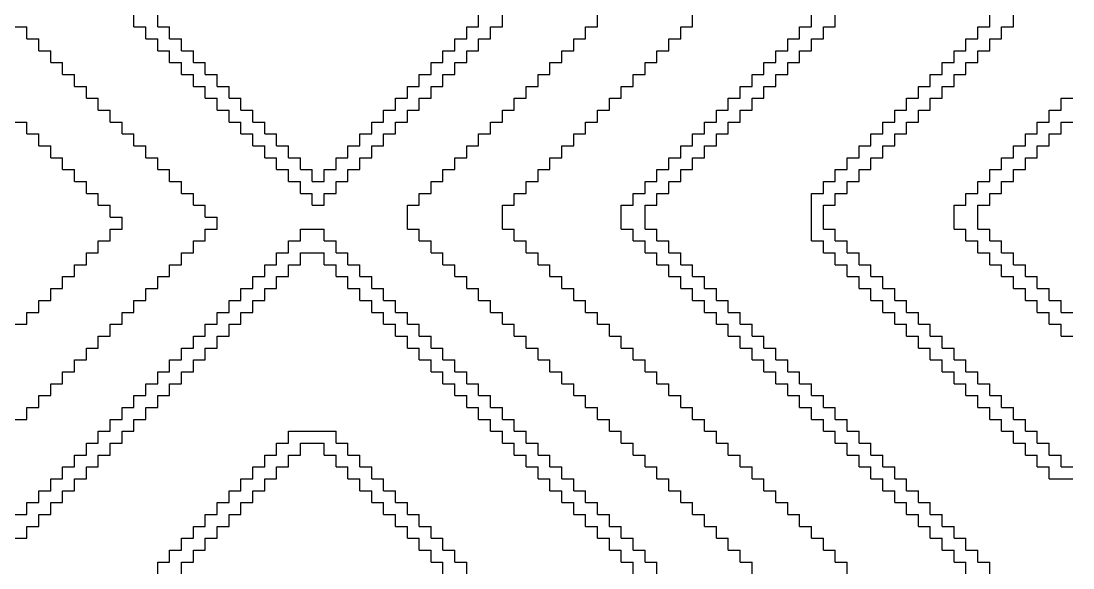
# Model space of a CAD drawing. Header units: metres. Extents: x 0 to 1800, y 0 to 1800.
# Drawn here: x 915 to 1800, y 485 to 945 of the extents above; entities that cross this region are included whole.
import ezdxf

# ---------------------------------------------------------------- set-up
doc = ezdxf.new("R2010")
doc.units = ezdxf.units.M

msp = doc.modelspace()

# ---------------------------------------------------------------- linework, layer by layer
for p, q in [((1010, 940), (1010, 950)), ((1030, 940), (1030, 950)), ((1300, 940), (1300, 950)), ((1320, 940), (1320, 950)), ((1400, 940), (1400, 950)), ((1480, 940), (1480, 950)), ((1580, 940), (1580, 950)), ((1600, 940), (1600, 950)), ((1730, 940), (1730, 950)), ((1750, 940), (1750, 950)), ((910, 940), (920, 940)), ((920, 930), (920, 940)), ((1010, 940), (1020, 940)), ((1020, 930), (1020, 940)), ((1030, 940), (1040, 940)), ((1040, 930), (1040, 940)), ((1290, 930), (1290, 940)), ((1290, 940), (1300, 940)), ((1310, 930), (1310, 940)), ((1310, 940), (1320, 940)), ((1390, 930), (1390, 940)), ((1390, 940), (1400, 940)), ((1470, 930), (1470, 940)), ((1470, 940), (1480, 940)), ((1570, 930), (1570, 940)), ((1570, 940), (1580, 940)), ((1590, 930), (1590, 940)), ((1590, 940), (1600, 940)), ((1720, 930), (1720, 940)), ((1720, 940), (1730, 940)), ((1740, 930), (1740, 940)), ((1740, 940), (1750, 940)), ((920, 930), (930, 930)), ((930, 920), (930, 930)), ((1020, 930), (1030, 930)), ((1030, 920), (1030, 930)), ((1040, 930), (1050, 930)), ((1050, 920), (1050, 930)), ((1280, 920), (1280, 930)), ((1280, 930), (1290, 930)), ((1300, 920), (1300, 930)), ((1300, 930), (1310, 930)), ((1380, 920), (1380, 930)), ((1380, 930), (1390, 930)), ((1460, 920), (1460, 930)), ((1460, 930), (1470, 930)), ((1560, 920), (1560, 930)), ((1560, 930), (1570, 930)), ((1580, 920), (1580, 930)), ((1580, 930), (1590, 930)), ((1710, 920), (1710, 930)), ((1710, 930), (1720, 930)), ((1730, 920), (1730, 930)), ((1730, 930), (1740, 930)), ((930, 920), (940, 920)), ((940, 910), (940, 920)), ((1030, 920), (1040, 920)), ((1040, 910), (1040, 920)), ((1050, 920), (1060, 920)), ((1060, 910), (1060, 920)), ((1270, 910), (1270, 920)), ((1270, 920), (1280, 920)), ((1290, 910), (1290, 920)), ((1290, 920), (1300, 920)), ((1370, 910), (1370, 920)), ((1370, 920), (1380, 920)), ((1450, 910), (1450, 920)), ((1450, 920), (1460, 920)), ((1550, 910), (1550, 920)), ((1550, 920), (1560, 920)), ((1570, 910), (1570, 920)), ((1570, 920), (1580, 920)), ((1700, 910), (1700, 920)), ((1700, 920), (1710, 920)), ((1720, 910), (1720, 920)), ((1720, 920), (1730, 920)), ((940, 910), (950, 910)), ((950, 900), (950, 910)), ((1040, 910), (1050, 910)), ((1050, 900), (1050, 910)), ((1060, 910), (1070, 910)), ((1070, 900), (1070, 910)), ((1260, 900), (1260, 910)), ((1260, 910), (1270, 910)), ((1280, 900), (1280, 910)), ((1280, 910), (1290, 910)), ((1360, 900), (1360, 910)), ((1360, 910), (1370, 910)), ((1440, 900), (1440, 910)), ((1440, 910), (1450, 910)), ((1540, 900), (1540, 910)), ((1540, 910), (1550, 910)), ((1560, 900), (1560, 910)), ((1560, 910), (1570, 910)), ((1690, 900), (1690, 910)), ((1690, 910), (1700, 910)), ((1710, 900), (1710, 910)), ((1710, 910), (1720, 910)), ((950, 900), (960, 900)), ((960, 890), (960, 900)), ((1050, 900), (1060, 900)), ((1060, 890), (1060, 900)), ((1070, 900), (1080, 900)), ((1080, 890), (1080, 900)), ((1250, 890), (1250, 900)), ((1250, 900), (1260, 900)), ((1270, 890), (1270, 900)), ((1270, 900), (1280, 900)), ((1350, 890), (1350, 900)), ((1350, 900), (1360, 900)), ((1430, 890), (1430, 900)), ((1430, 900), (1440, 900)), ((1530, 890), (1530, 900)), ((1530, 900), (1540, 900)), ((1550, 890), (1550, 900)), ((1550, 900), (1560, 900)), ((1680, 890), (1680, 900)), ((1680, 900), (1690, 900)), ((1700, 890), (1700, 900)), ((1700, 900), (1710, 900)), ((960, 890), (970, 890)), ((970, 880), (970, 890)), ((1060, 890), (1070, 890)), ((1070, 880), (1070, 890)), ((1080, 890), (1090, 890)), ((1090, 880), (1090, 890)), ((1240, 880), (1240, 890)), ((1240, 890), (1250, 890)), ((1260, 880), (1260, 890)), ((1260, 890), (1270, 890)), ((1340, 880), (1340, 890)), ((1340, 890), (1350, 890)), ((1420, 880), (1420, 890)), ((1420, 890), (1430, 890)), ((1520, 880), (1520, 890)), ((1520, 890), (1530, 890)), ((1540, 880), (1540, 890)), ((1540, 890), (1550, 890)), ((1670, 880), (1670, 890)), ((1670, 890), (1680, 890)), ((1690, 880), (1690, 890)), ((1690, 890), (1700, 890)), ((970, 880), (980, 880)), ((980, 870), (980, 880)), ((1070, 880), (1080, 880)), ((1080, 870), (1080, 880)), ((1090, 880), (1100, 880)), ((1100, 870), (1100, 880)), ((1230, 870), (1230, 880)), ((1230, 880), (1240, 880)), ((1250, 870), (1250, 880)), ((1250, 880), (1260, 880)), ((1330, 870), (1330, 880)), ((1330, 880), (1340, 880)), ((1410, 870), (1410, 880)), ((1410, 880), (1420, 880)), ((1510, 870), (1510, 880)), ((1510, 880), (1520, 880)), ((1530, 870), (1530, 880)), ((1530, 880), (1540, 880)), ((1660, 870), (1660, 880)), ((1660, 880), (1670, 880)), ((1680, 870), (1680, 880)), ((1680, 880), (1690, 880)), ((1790, 870), (1790, 880)), ((1790, 880), (1800, 880)), ((980, 870), (990, 870)), ((990, 860), (990, 870)), ((1080, 870), (1090, 870)), ((1090, 860), (1090, 870)), ((1100, 870), (1110, 870)), ((1110, 860), (1110, 870)), ((1220, 860), (1220, 870)), ((1220, 870), (1230, 870)), ((1240, 860), (1240, 870)), ((1240, 870), (1250, 870)), ((1320, 860), (1320, 870)), ((1320, 870), (1330, 870)), ((1400, 860), (1400, 870)), ((1400, 870), (1410, 870)), ((1500, 860), (1500, 870)), ((1500, 870), (1510, 870)), ((1520, 860), (1520, 870)), ((1520, 870), (1530, 870)), ((1650, 860), (1650, 870)), ((1650, 870), (1660, 870)), ((1670, 860), (1670, 870)), ((1670, 870), (1680, 870)), ((1780, 860), (1780, 870)), ((1780, 870), (1790, 870)), ((910, 860), (920, 860)), ((920, 850), (920, 860)), ((990, 860), (1000, 860)), ((1000, 850), (1000, 860)), ((1090, 860), (1100, 860)), ((1100, 850), (1100, 860)), ((1110, 860), (1120, 860)), ((1120, 850), (1120, 860)), ((1210, 850), (1210, 860)), ((1210, 860), (1220, 860)), ((1230, 850), (1230, 860)), ((1230, 860), (1240, 860)), ((1310, 850), (1310, 860)), ((1310, 860), (1320, 860)), ((1390, 850), (1390, 860)), ((1390, 860), (1400, 860)), ((1490, 850), (1490, 860)), ((1490, 860), (1500, 860)), ((1510, 850), (1510, 860)), ((1510, 860), (1520, 860)), ((1640, 850), (1640, 860)), ((1640, 860), (1650, 860)), ((1660, 850), (1660, 860)), ((1660, 860), (1670, 860)), ((1770, 850), (1770, 860)), ((1770, 860), (1780, 860)), ((1790, 850), (1790, 860)), ((1790, 860), (1800, 860)), ((920, 850), (930, 850)), ((930, 840), (930, 850)), ((1000, 850), (1010, 850)), ((1010, 840), (1010, 850)), ((1100, 850), (1110, 850)), ((1110, 840), (1110, 850)), ((1120, 850), (1130, 850)), ((1130, 840), (1130, 850)), ((1200, 840), (1200, 850)), ((1200, 850), (1210, 850)), ((1220, 840), (1220, 850)), ((1220, 850), (1230, 850)), ((1300, 840), (1300, 850)), ((1300, 850), (1310, 850)), ((1380, 840), (1380, 850)), ((1380, 850), (1390, 850)), ((1480, 840), (1480, 850)), ((1480, 850), (1490, 850)), ((1500, 840), (1500, 850)), ((1500, 850), (1510, 850)), ((1630, 840), (1630, 850)), ((1630, 850), (1640, 850)), ((1650, 840), (1650, 850)), ((1650, 850), (1660, 850)), ((1760, 840), (1760, 850)), ((1760, 850), (1770, 850)), ((1780, 840), (1780, 850)), ((1780, 850), (1790, 850)), ((930, 840), (940, 840)), ((940, 830), (940, 840)), ((1010, 840), (1020, 840)), ((1020, 830), (1020, 840)), ((1110, 840), (1120, 840)), ((1120, 830), (1120, 840)), ((1130, 840), (1140, 840)), ((1140, 830), (1140, 840)), ((1190, 830), (1190, 840)), ((1190, 840), (1200, 840)), ((1210, 830), (1210, 840)), ((1210, 840), (1220, 840)), ((1290, 830), (1290, 840)), ((1290, 840), (1300, 840)), ((1370, 830), (1370, 840)), ((1370, 840), (1380, 840)), ((1470, 830), (1470, 840)), ((1470, 840), (1480, 840)), ((1490, 830), (1490, 840)), ((1490, 840), (1500, 840)), ((1620, 830), (1620, 840)), ((1620, 840), (1630, 840)), ((1640, 830), (1640, 840)), ((1640, 840), (1650, 840)), ((1750, 830), (1750, 840)), ((1750, 840), (1760, 840)), ((1770, 830), (1770, 840)), ((1770, 840), (1780, 840)), ((940, 830), (950, 830)), ((950, 820), (950, 830)), ((1020, 830), (1030, 830)), ((1030, 820), (1030, 830)), ((1120, 830), (1130, 830)), ((1130, 820), (1130, 830)), ((1140, 830), (1150, 830)), ((1150, 820), (1150, 830)), ((1180, 820), (1180, 830)), ((1180, 830), (1190, 830)), ((1200, 820), (1200, 830)), ((1200, 830), (1210, 830)), ((1280, 820), (1280, 830)), ((1280, 830), (1290, 830)), ((1360, 820), (1360, 830)), ((1360, 830), (1370, 830)), ((1460, 820), (1460, 830)), ((1460, 830), (1470, 830)), ((1480, 820), (1480, 830)), ((1480, 830), (1490, 830)), ((1610, 820), (1610, 830)), ((1610, 830), (1620, 830)), ((1630, 820), (1630, 830)), ((1630, 830), (1640, 830)), ((1740, 820), (1740, 830)), ((1740, 830), (1750, 830)), ((1760, 820), (1760, 830)), ((1760, 830), (1770, 830)), ((950, 820), (960, 820)), ((960, 810), (960, 820)), ((1030, 820), (1040, 820)), ((1040, 810), (1040, 820)), ((1130, 820), (1140, 820)), ((1140, 810), (1140, 820)), ((1150, 820), (1160, 820)), ((1160, 810), (1160, 820)), ((1170, 810), (1170, 820)), ((1170, 820), (1180, 820)), ((1190, 810), (1190, 820)), ((1190, 820), (1200, 820)), ((1270, 810), (1270, 820)), ((1270, 820), (1280, 820)), ((1350, 810), (1350, 820)), ((1350, 820), (1360, 820)), ((1450, 810), (1450, 820)), ((1450, 820), (1460, 820)), ((1470, 810), (1470, 820)), ((1470, 820), (1480, 820)), ((1600, 810), (1600, 820)), ((1600, 820), (1610, 820)), ((1620, 810), (1620, 820)), ((1620, 820), (1630, 820)), ((1730, 810), (1730, 820)), ((1730, 820), (1740, 820)), ((1750, 810), (1750, 820)), ((1750, 820), (1760, 820)), ((960, 810), (970, 810)), ((970, 800), (970, 810)), ((1040, 810), (1050, 810)), ((1050, 800), (1050, 810)), ((1140, 810), (1150, 810)), ((1150, 800), (1150, 810)), ((1160, 810), (1170, 810)), ((1180, 800), (1180, 810)), ((1180, 810), (1190, 810)), ((1260, 800), (1260, 810)), ((1260, 810), (1270, 810)), ((1340, 800), (1340, 810)), ((1340, 810), (1350, 810)), ((1440, 800), (1440, 810)), ((1440, 810), (1450, 810)), ((1460, 800), (1460, 810)), ((1460, 810), (1470, 810)), ((1590, 800), (1590, 810)), ((1590, 810), (1600, 810)), ((1610, 800), (1610, 810)), ((1610, 810), (1620, 810)), ((1720, 800), (1720, 810)), ((1720, 810), (1730, 810)), ((1740, 800), (1740, 810)), ((1740, 810), (1750, 810)), ((970, 800), (980, 800)), ((980, 790), (980, 800)), ((1050, 800), (1060, 800)), ((1060, 790), (1060, 800)), ((1150, 800), (1160, 800)), ((1160, 790), (1160, 800)), ((1170, 790), (1170, 800)), ((1170, 800), (1180, 800)), ((1250, 790), (1250, 800)), ((1250, 800), (1260, 800)), ((1330, 790), (1330, 800)), ((1330, 800), (1340, 800)), ((1430, 790), (1430, 800)), ((1430, 800), (1440, 800)), ((1450, 790), (1450, 800)), ((1450, 800), (1460, 800)), ((1580, 790), (1580, 800)), ((1580, 800), (1590, 800)), ((1600, 790), (1600, 800)), ((1600, 800), (1610, 800)), ((1710, 790), (1710, 800)), ((1710, 800), (1720, 800)), ((1730, 790), (1730, 800)), ((1730, 800), (1740, 800)), ((980, 790), (990, 790)), ((990, 780), (990, 790)), ((1060, 790), (1070, 790)), ((1070, 780), (1070, 790)), ((1160, 790), (1170, 790)), ((1240, 780), (1240, 790)), ((1240, 790), (1250, 790)), ((1320, 780), (1320, 790)), ((1320, 790), (1330, 790)), ((1420, 780), (1420, 790)), ((1420, 790), (1430, 790)), ((1440, 780), (1440, 790)), ((1440, 790), (1450, 790)), ((1580, 780), (1580, 790)), ((1590, 780), (1590, 790)), ((1590, 790), (1600, 790)), ((1700, 780), (1700, 790)), ((1700, 790), (1710, 790)), ((1720, 780), (1720, 790)), ((1720, 790), (1730, 790)), ((990, 780), (1000, 780)), ((1000, 770), (1000, 780)), ((1070, 780), (1080, 780)), ((1080, 770), (1080, 780)), ((1240, 770), (1240, 780)), ((1320, 770), (1320, 780)), ((1420, 770), (1420, 780)), ((1440, 770), (1440, 780)), ((1580, 770), (1580, 780)), ((1590, 770), (1590, 780)), ((1700, 770), (1700, 780)), ((1720, 770), (1720, 780)), ((990, 760), (990, 770)), ((990, 770), (1000, 770)), ((1070, 760), (1070, 770)), ((1070, 770), (1080, 770)), ((1150, 760), (1150, 770)), ((1150, 770), (1160, 770)), ((1160, 770), (1170, 770)), ((1170, 760), (1170, 770)), ((1240, 770), (1250, 770)), ((1250, 760), (1250, 770)), ((1320, 770), (1330, 770)), ((1330, 760), (1330, 770)), ((1420, 770), (1430, 770)), ((1430, 760), (1430, 770)), ((1440, 770), (1450, 770)), ((1450, 760), (1450, 770)), ((1580, 760), (1580, 770)), ((1590, 770), (1600, 770)), ((1600, 760), (1600, 770)), ((1700, 770), (1710, 770)), ((1710, 760), (1710, 770)), ((1720, 770), (1730, 770)), ((1730, 760), (1730, 770)), ((980, 750), (980, 760)), ((980, 760), (990, 760)), ((1060, 750), (1060, 760)), ((1060, 760), (1070, 760)), ((1140, 750), (1140, 760)), ((1140, 760), (1150, 760)), ((1170, 760), (1180, 760)), ((1180, 750), (1180, 760)), ((1250, 760), (1260, 760)), ((1260, 750), (1260, 760)), ((1330, 760), (1340, 760)), ((1340, 750), (1340, 760)), ((1430, 760), (1440, 760)), ((1440, 750), (1440, 760)), ((1450, 760), (1460, 760)), ((1460, 750), (1460, 760)), ((1580, 760), (1590, 760)), ((1590, 750), (1590, 760)), ((1600, 760), (1610, 760)), ((1610, 750), (1610, 760)), ((1710, 760), (1720, 760)), ((1720, 750), (1720, 760)), ((1730, 760), (1740, 760)), ((1740, 750), (1740, 760)), ((970, 740), (970, 750)), ((970, 750), (980, 750)), ((1050, 740), (1050, 750)), ((1050, 750), (1060, 750)), ((1130, 740), (1130, 750)), ((1130, 750), (1140, 750)), ((1150, 740), (1150, 750)), ((1150, 750), (1160, 750)), ((1160, 750), (1170, 750)), ((1170, 740), (1170, 750)), ((1180, 750), (1190, 750)), ((1190, 740), (1190, 750)), ((1260, 750), (1270, 750)), ((1270, 740), (1270, 750)), ((1340, 750), (1350, 750)), ((1350, 740), (1350, 750)), ((1440, 750), (1450, 750)), ((1450, 740), (1450, 750)), ((1460, 750), (1470, 750)), ((1470, 740), (1470, 750)), ((1590, 750), (1600, 750)), ((1600, 740), (1600, 750)), ((1610, 750), (1620, 750)), ((1620, 740), (1620, 750)), ((1720, 750), (1730, 750)), ((1730, 740), (1730, 750)), ((1740, 750), (1750, 750)), ((1750, 740), (1750, 750)), ((960, 730), (960, 740)), ((960, 740), (970, 740)), ((1040, 730), (1040, 740)), ((1040, 740), (1050, 740)), ((1120, 730), (1120, 740)), ((1120, 740), (1130, 740)), ((1140, 730), (1140, 740)), ((1140, 740), (1150, 740)), ((1170, 740), (1180, 740)), ((1180, 730), (1180, 740)), ((1190, 740), (1200, 740)), ((1200, 730), (1200, 740)), ((1270, 740), (1280, 740)), ((1280, 730), (1280, 740)), ((1350, 740), (1360, 740)), ((1360, 730), (1360, 740)), ((1450, 740), (1460, 740)), ((1460, 730), (1460, 740)), ((1470, 740), (1480, 740)), ((1480, 730), (1480, 740)), ((1600, 740), (1610, 740)), ((1610, 730), (1610, 740)), ((1620, 740), (1630, 740)), ((1630, 730), (1630, 740)), ((1730, 740), (1740, 740)), ((1740, 730), (1740, 740)), ((1750, 740), (1760, 740)), ((1760, 730), (1760, 740)), ((950, 720), (950, 730)), ((950, 730), (960, 730)), ((1030, 720), (1030, 730)), ((1030, 730), (1040, 730)), ((1110, 720), (1110, 730)), ((1110, 730), (1120, 730)), ((1130, 720), (1130, 730)), ((1130, 730), (1140, 730)), ((1180, 730), (1190, 730)), ((1190, 720), (1190, 730)), ((1200, 730), (1210, 730)), ((1210, 720), (1210, 730)), ((1280, 730), (1290, 730)), ((1290, 720), (1290, 730)), ((1360, 730), (1370, 730)), ((1370, 720), (1370, 730)), ((1460, 730), (1470, 730)), ((1470, 720), (1470, 730)), ((1480, 730), (1490, 730)), ((1490, 720), (1490, 730)), ((1610, 730), (1620, 730)), ((1620, 720), (1620, 730)), ((1630, 730), (1640, 730)), ((1640, 720), (1640, 730)), ((1740, 730), (1750, 730)), ((1750, 720), (1750, 730)), ((1760, 730), (1770, 730)), ((1770, 720), (1770, 730)), ((940, 710), (940, 720)), ((940, 720), (950, 720)), ((1020, 710), (1020, 720)), ((1020, 720), (1030, 720)), ((1100, 710), (1100, 720)), ((1100, 720), (1110, 720)), ((1120, 710), (1120, 720)), ((1120, 720), (1130, 720)), ((1190, 720), (1200, 720)), ((1200, 710), (1200, 720)), ((1210, 720), (1220, 720)), ((1220, 710), (1220, 720)), ((1290, 720), (1300, 720)), ((1300, 710), (1300, 720)), ((1370, 720), (1380, 720)), ((1380, 710), (1380, 720)), ((1470, 720), (1480, 720)), ((1480, 710), (1480, 720)), ((1490, 720), (1500, 720)), ((1500, 710), (1500, 720)), ((1620, 720), (1630, 720)), ((1630, 710), (1630, 720)), ((1640, 720), (1650, 720)), ((1650, 710), (1650, 720)), ((1750, 720), (1760, 720)), ((1760, 710), (1760, 720)), ((1770, 720), (1780, 720)), ((1780, 710), (1780, 720)), ((930, 700), (930, 710)), ((930, 710), (940, 710)), ((1010, 700), (1010, 710)), ((1010, 710), (1020, 710)), ((1090, 700), (1090, 710)), ((1090, 710), (1100, 710)), ((1110, 700), (1110, 710)), ((1110, 710), (1120, 710)), ((1200, 710), (1210, 710)), ((1210, 700), (1210, 710)), ((1220, 710), (1230, 710)), ((1230, 700), (1230, 710)), ((1300, 710), (1310, 710)), ((1310, 700), (1310, 710)), ((1380, 710), (1390, 710)), ((1390, 700), (1390, 710)), ((1480, 710), (1490, 710)), ((1490, 700), (1490, 710)), ((1500, 710), (1510, 710)), ((1510, 700), (1510, 710)), ((1630, 710), (1640, 710)), ((1640, 700), (1640, 710)), ((1650, 710), (1660, 710)), ((1660, 700), (1660, 710)), ((1760, 710), (1770, 710)), ((1770, 700), (1770, 710)), ((1780, 710), (1790, 710)), ((1790, 700), (1790, 710)), ((920, 690), (920, 700)), ((920, 700), (930, 700)), ((1000, 690), (1000, 700)), ((1000, 700), (1010, 700)), ((1080, 690), (1080, 700)), ((1080, 700), (1090, 700)), ((1100, 690), (1100, 700)), ((1100, 700), (1110, 700)), ((1210, 700), (1220, 700)), ((1220, 690), (1220, 700)), ((1230, 700), (1240, 700)), ((1240, 690), (1240, 700)), ((1310, 700), (1320, 700)), ((1320, 690), (1320, 700)), ((1390, 700), (1400, 700)), ((1400, 690), (1400, 700)), ((1490, 700), (1500, 700)), ((1500, 690), (1500, 700)), ((1510, 700), (1520, 700)), ((1520, 690), (1520, 700)), ((1640, 700), (1650, 700)), ((1650, 690), (1650, 700)), ((1660, 700), (1670, 700)), ((1670, 690), (1670, 700)), ((1770, 700), (1780, 700)), ((1780, 690), (1780, 700)), ((1790, 700), (1800, 700)), ((910, 690), (920, 690)), ((990, 680), (990, 690)), ((990, 690), (1000, 690)), ((1070, 680), (1070, 690)), ((1070, 690), (1080, 690)), ((1090, 680), (1090, 690)), ((1090, 690), (1100, 690)), ((1220, 690), (1230, 690)), ((1230, 680), (1230, 690)), ((1240, 690), (1250, 690)), ((1250, 680), (1250, 690)), ((1320, 690), (1330, 690)), ((1330, 680), (1330, 690)), ((1400, 690), (1410, 690)), ((1410, 680), (1410, 690)), ((1500, 690), (1510, 690)), ((1510, 680), (1510, 690)), ((1520, 690), (1530, 690)), ((1530, 680), (1530, 690)), ((1650, 690), (1660, 690)), ((1660, 680), (1660, 690)), ((1670, 690), (1680, 690)), ((1680, 680), (1680, 690)), ((1780, 690), (1790, 690)), ((1790, 680), (1790, 690)), ((980, 670), (980, 680)), ((980, 680), (990, 680)), ((1060, 670), (1060, 680)), ((1060, 680), (1070, 680)), ((1080, 670), (1080, 680)), ((1080, 680), (1090, 680)), ((1230, 680), (1240, 680)), ((1240, 670), (1240, 680)), ((1250, 680), (1260, 680)), ((1260, 670), (1260, 680)), ((1330, 680), (1340, 680)), ((1340, 670), (1340, 680)), ((1410, 680), (1420, 680)), ((1420, 670), (1420, 680)), ((1510, 680), (1520, 680)), ((1520, 670), (1520, 680)), ((1530, 680), (1540, 680)), ((1540, 670), (1540, 680)), ((1660, 680), (1670, 680)), ((1670, 670), (1670, 680)), ((1680, 680), (1690, 680)), ((1690, 670), (1690, 680)), ((1790, 680), (1800, 680)), ((970, 660), (970, 670)), ((970, 670), (980, 670)), ((1050, 660), (1050, 670)), ((1050, 670), (1060, 670)), ((1070, 660), (1070, 670)), ((1070, 670), (1080, 670)), ((1240, 670), (1250, 670)), ((1250, 660), (1250, 670)), ((1260, 670), (1270, 670)), ((1270, 660), (1270, 670)), ((1340, 670), (1350, 670)), ((1350, 660), (1350, 670)), ((1420, 670), (1430, 670)), ((1430, 660), (1430, 670)), ((1520, 670), (1530, 670)), ((1530, 660), (1530, 670)), ((1540, 670), (1550, 670)), ((1550, 660), (1550, 670)), ((1670, 670), (1680, 670)), ((1680, 660), (1680, 670)), ((1690, 670), (1700, 670)), ((1700, 660), (1700, 670)), ((960, 650), (960, 660)), ((960, 660), (970, 660)), ((1040, 650), (1040, 660)), ((1040, 660), (1050, 660)), ((1060, 650), (1060, 660)), ((1060, 660), (1070, 660)), ((1250, 660), (1260, 660)), ((1260, 650), (1260, 660)), ((1270, 660), (1280, 660)), ((1280, 650), (1280, 660)), ((1350, 660), (1360, 660)), ((1360, 650), (1360, 660)), ((1430, 660), (1440, 660)), ((1440, 650), (1440, 660)), ((1530, 660), (1540, 660)), ((1540, 650), (1540, 660)), ((1550, 660), (1560, 660)), ((1560, 650), (1560, 660)), ((1680, 660), (1690, 660)), ((1690, 650), (1690, 660)), ((1700, 660), (1710, 660)), ((1710, 650), (1710, 660)), ((950, 640), (950, 650)), ((950, 650), (960, 650)), ((1030, 640), (1030, 650)), ((1030, 650), (1040, 650)), ((1050, 640), (1050, 650)), ((1050, 650), (1060, 650)), ((1260, 650), (1270, 650)), ((1270, 640), (1270, 650)), ((1280, 650), (1290, 650)), ((1290, 640), (1290, 650)), ((1360, 650), (1370, 650)), ((1370, 640), (1370, 650)), ((1440, 650), (1450, 650)), ((1450, 640), (1450, 650)), ((1540, 650), (1550, 650)), ((1550, 640), (1550, 650)), ((1560, 650), (1570, 650)), ((1570, 640), (1570, 650)), ((1690, 650), (1700, 650)), ((1700, 640), (1700, 650)), ((1710, 650), (1720, 650)), ((1720, 640), (1720, 650)), ((940, 630), (940, 640)), ((940, 640), (950, 640)), ((1020, 630), (1020, 640)), ((1020, 640), (1030, 640)), ((1040, 630), (1040, 640)), ((1040, 640), (1050, 640)), ((1270, 640), (1280, 640)), ((1280, 630), (1280, 640)), ((1290, 640), (1300, 640)), ((1300, 630), (1300, 640)), ((1370, 640), (1380, 640)), ((1380, 630), (1380, 640)), ((1450, 640), (1460, 640)), ((1460, 630), (1460, 640)), ((1550, 640), (1560, 640)), ((1560, 630), (1560, 640)), ((1570, 640), (1580, 640)), ((1580, 630), (1580, 640)), ((1700, 640), (1710, 640)), ((1710, 630), (1710, 640)), ((1720, 640), (1730, 640)), ((1730, 630), (1730, 640)), ((930, 620), (930, 630)), ((930, 630), (940, 630)), ((1010, 620), (1010, 630)), ((1010, 630), (1020, 630)), ((1030, 620), (1030, 630)), ((1030, 630), (1040, 630)), ((1280, 630), (1290, 630)), ((1290, 620), (1290, 630)), ((1300, 630), (1310, 630)), ((1310, 620), (1310, 630)), ((1380, 630), (1390, 630)), ((1390, 620), (1390, 630)), ((1460, 630), (1470, 630)), ((1470, 620), (1470, 630)), ((1560, 630), (1570, 630)), ((1570, 620), (1570, 630)), ((1580, 630), (1590, 630)), ((1590, 620), (1590, 630)), ((1710, 630), (1720, 630)), ((1720, 620), (1720, 630)), ((1730, 630), (1740, 630)), ((1740, 620), (1740, 630)), ((920, 610), (920, 620)), ((920, 620), (930, 620)), ((1000, 610), (1000, 620)), ((1000, 620), (1010, 620)), ((1020, 610), (1020, 620)), ((1020, 620), (1030, 620)), ((1290, 620), (1300, 620)), ((1300, 610), (1300, 620)), ((1310, 620), (1320, 620)), ((1320, 610), (1320, 620)), ((1390, 620), (1400, 620)), ((1400, 610), (1400, 620)), ((1470, 620), (1480, 620)), ((1480, 610), (1480, 620)), ((1570, 620), (1580, 620)), ((1580, 610), (1580, 620)), ((1590, 620), (1600, 620)), ((1600, 610), (1600, 620)), ((1720, 620), (1730, 620)), ((1730, 610), (1730, 620)), ((1740, 620), (1750, 620)), ((1750, 610), (1750, 620)), ((910, 610), (920, 610)), ((990, 600), (990, 610)), ((990, 610), (1000, 610)), ((1010, 600), (1010, 610)), ((1010, 610), (1020, 610)), ((1300, 610), (1310, 610)), ((1310, 600), (1310, 610)), ((1320, 610), (1330, 610)), ((1330, 600), (1330, 610)), ((1400, 610), (1410, 610)), ((1410, 600), (1410, 610)), ((1480, 610), (1490, 610)), ((1490, 600), (1490, 610)), ((1580, 610), (1590, 610)), ((1590, 600), (1590, 610)), ((1600, 610), (1610, 610)), ((1610, 600), (1610, 610)), ((1730, 610), (1740, 610)), ((1740, 600), (1740, 610)), ((1750, 610), (1760, 610)), ((1760, 600), (1760, 610)), ((980, 590), (980, 600)), ((980, 600), (990, 600)), ((1000, 590), (1000, 600)), ((1000, 600), (1010, 600)), ((1140, 590), (1140, 600)), ((1140, 600), (1150, 600)), ((1150, 600), (1160, 600)), ((1160, 600), (1170, 600)), ((1170, 600), (1180, 600)), ((1180, 590), (1180, 600)), ((1310, 600), (1320, 600)), ((1320, 590), (1320, 600)), ((1330, 600), (1340, 600)), ((1340, 590), (1340, 600)), ((1410, 600), (1420, 600)), ((1420, 590), (1420, 600)), ((1490, 600), (1500, 600)), ((1500, 590), (1500, 600)), ((1590, 600), (1600, 600)), ((1600, 590), (1600, 600)), ((1610, 600), (1620, 600)), ((1620, 590), (1620, 600)), ((1740, 600), (1750, 600)), ((1750, 590), (1750, 600)), ((1760, 600), (1770, 600)), ((1770, 590), (1770, 600)), ((970, 580), (970, 590)), ((970, 590), (980, 590)), ((990, 580), (990, 590)), ((990, 590), (1000, 590)), ((1130, 580), (1130, 590)), ((1130, 590), (1140, 590)), ((1150, 580), (1150, 590)), ((1150, 590), (1160, 590)), ((1160, 590), (1170, 590)), ((1170, 580), (1170, 590)), ((1180, 590), (1190, 590)), ((1190, 580), (1190, 590)), ((1320, 590), (1330, 590)), ((1330, 580), (1330, 590)), ((1340, 590), (1350, 590)), ((1350, 580), (1350, 590)), ((1420, 590), (1430, 590)), ((1430, 580), (1430, 590)), ((1500, 590), (1510, 590)), ((1510, 580), (1510, 590)), ((1600, 590), (1610, 590)), ((1610, 580), (1610, 590)), ((1620, 590), (1630, 590)), ((1630, 580), (1630, 590)), ((1750, 590), (1760, 590)), ((1760, 580), (1760, 590)), ((1770, 590), (1780, 590)), ((1780, 580), (1780, 590)), ((960, 570), (960, 580)), ((960, 580), (970, 580)), ((980, 570), (980, 580)), ((980, 580), (990, 580)), ((1120, 570), (1120, 580)), ((1120, 580), (1130, 580)), ((1140, 570), (1140, 580)), ((1140, 580), (1150, 580)), ((1170, 580), (1180, 580)), ((1180, 570), (1180, 580)), ((1190, 580), (1200, 580)), ((1200, 570), (1200, 580)), ((1330, 580), (1340, 580)), ((1340, 570), (1340, 580)), ((1350, 580), (1360, 580)), ((1360, 570), (1360, 580)), ((1430, 580), (1440, 580)), ((1440, 570), (1440, 580)), ((1510, 580), (1520, 580)), ((1520, 570), (1520, 580)), ((1610, 580), (1620, 580)), ((1620, 570), (1620, 580)), ((1630, 580), (1640, 580)), ((1640, 570), (1640, 580)), ((1760, 580), (1770, 580)), ((1770, 570), (1770, 580)), ((1780, 580), (1790, 580)), ((1790, 570), (1790, 580)), ((950, 560), (950, 570)), ((950, 570), (960, 570)), ((970, 560), (970, 570)), ((970, 570), (980, 570)), ((1110, 560), (1110, 570)), ((1110, 570), (1120, 570)), ((1130, 560), (1130, 570)), ((1130, 570), (1140, 570)), ((1180, 570), (1190, 570)), ((1190, 560), (1190, 570)), ((1200, 570), (1210, 570)), ((1210, 560), (1210, 570)), ((1340, 570), (1350, 570)), ((1350, 560), (1350, 570)), ((1360, 570), (1370, 570)), ((1370, 560), (1370, 570)), ((1440, 570), (1450, 570)), ((1450, 560), (1450, 570)), ((1520, 570), (1530, 570)), ((1530, 560), (1530, 570)), ((1620, 570), (1630, 570)), ((1630, 560), (1630, 570)), ((1640, 570), (1650, 570)), ((1650, 560), (1650, 570)), ((1770, 570), (1780, 570)), ((1780, 560), (1780, 570)), ((1790, 570), (1800, 570)), ((940, 550), (940, 560)), ((940, 560), (950, 560)), ((960, 550), (960, 560)), ((960, 560), (970, 560)), ((1100, 550), (1100, 560)), ((1100, 560), (1110, 560)), ((1120, 550), (1120, 560)), ((1120, 560), (1130, 560)), ((1190, 560), (1200, 560)), ((1200, 550), (1200, 560)), ((1210, 560), (1220, 560)), ((1220, 550), (1220, 560)), ((1350, 560), (1360, 560)), ((1360, 550), (1360, 560)), ((1370, 560), (1380, 560)), ((1380, 550), (1380, 560)), ((1450, 560), (1460, 560)), ((1460, 550), (1460, 560)), ((1530, 560), (1540, 560)), ((1540, 550), (1540, 560)), ((1630, 560), (1640, 560)), ((1640, 550), (1640, 560)), ((1650, 560), (1660, 560)), ((1660, 550), (1660, 560)), ((1780, 560), (1790, 560)), ((1790, 560), (1800, 560)), ((930, 540), (930, 550)), ((930, 550), (940, 550)), ((950, 540), (950, 550)), ((950, 550), (960, 550)), ((1090, 540), (1090, 550)), ((1090, 550), (1100, 550)), ((1110, 540), (1110, 550)), ((1110, 550), (1120, 550)), ((1200, 550), (1210, 550)), ((1210, 540), (1210, 550)), ((1220, 550), (1230, 550)), ((1230, 540), (1230, 550)), ((1360, 550), (1370, 550)), ((1370, 540), (1370, 550)), ((1380, 550), (1390, 550)), ((1390, 540), (1390, 550)), ((1460, 550), (1470, 550)), ((1470, 540), (1470, 550)), ((1540, 550), (1550, 550)), ((1550, 540), (1550, 550)), ((1640, 550), (1650, 550)), ((1650, 540), (1650, 550)), ((1660, 550), (1670, 550)), ((1670, 540), (1670, 550)), ((920, 530), (920, 540)), ((920, 540), (930, 540)), ((940, 530), (940, 540)), ((940, 540), (950, 540)), ((1080, 530), (1080, 540)), ((1080, 540), (1090, 540)), ((1100, 530), (1100, 540)), ((1100, 540), (1110, 540)), ((1210, 540), (1220, 540)), ((1220, 530), (1220, 540)), ((1230, 540), (1240, 540)), ((1240, 530), (1240, 540)), ((1370, 540), (1380, 540)), ((1380, 530), (1380, 540)), ((1390, 540), (1400, 540)), ((1400, 530), (1400, 540)), ((1470, 540), (1480, 540)), ((1480, 530), (1480, 540)), ((1550, 540), (1560, 540)), ((1560, 530), (1560, 540)), ((1650, 540), (1660, 540)), ((1660, 530), (1660, 540)), ((1670, 540), (1680, 540)), ((1680, 530), (1680, 540)), ((910, 530), (920, 530)), ((930, 520), (930, 530)), ((930, 530), (940, 530)), ((1070, 520), (1070, 530)), ((1070, 530), (1080, 530)), ((1090, 520), (1090, 530)), ((1090, 530), (1100, 530)), ((1220, 530), (1230, 530)), ((1230, 520), (1230, 530)), ((1240, 530), (1250, 530)), ((1250, 520), (1250, 530)), ((1380, 530), (1390, 530)), ((1390, 520), (1390, 530)), ((1400, 530), (1410, 530)), ((1410, 520), (1410, 530)), ((1480, 530), (1490, 530)), ((1490, 520), (1490, 530)), ((1560, 530), (1570, 530)), ((1570, 520), (1570, 530)), ((1660, 530), (1670, 530)), ((1670, 520), (1670, 530)), ((1680, 530), (1690, 530)), ((1690, 520), (1690, 530)), ((920, 510), (920, 520)), ((920, 520), (930, 520)), ((1060, 510), (1060, 520)), ((1060, 520), (1070, 520)), ((1080, 510), (1080, 520)), ((1080, 520), (1090, 520)), ((1230, 520), (1240, 520)), ((1240, 510), (1240, 520)), ((1250, 520), (1260, 520)), ((1260, 510), (1260, 520)), ((1390, 520), (1400, 520)), ((1400, 510), (1400, 520)), ((1410, 520), (1420, 520)), ((1420, 510), (1420, 520)), ((1490, 520), (1500, 520)), ((1500, 510), (1500, 520)), ((1570, 520), (1580, 520)), ((1580, 510), (1580, 520)), ((1670, 520), (1680, 520)), ((1680, 510), (1680, 520)), ((1690, 520), (1700, 520)), ((1700, 510), (1700, 520)), ((910, 510), (920, 510)), ((1050, 500), (1050, 510)), ((1050, 510), (1060, 510)), ((1070, 500), (1070, 510)), ((1070, 510), (1080, 510)), ((1240, 510), (1250, 510)), ((1250, 500), (1250, 510)), ((1260, 510), (1270, 510)), ((1270, 500), (1270, 510)), ((1400, 510), (1410, 510)), ((1410, 500), (1410, 510)), ((1420, 510), (1430, 510)), ((1430, 500), (1430, 510)), ((1500, 510), (1510, 510)), ((1510, 500), (1510, 510)), ((1580, 510), (1590, 510)), ((1590, 500), (1590, 510)), ((1680, 510), (1690, 510)), ((1690, 500), (1690, 510)), ((1700, 510), (1710, 510)), ((1710, 500), (1710, 510)), ((1040, 490), (1040, 500)), ((1040, 500), (1050, 500)), ((1060, 490), (1060, 500)), ((1060, 500), (1070, 500)), ((1250, 500), (1260, 500)), ((1260, 490), (1260, 500)), ((1270, 500), (1280, 500)), ((1280, 490), (1280, 500)), ((1410, 500), (1420, 500)), ((1420, 490), (1420, 500)), ((1430, 500), (1440, 500)), ((1440, 490), (1440, 500)), ((1510, 500), (1520, 500)), ((1520, 490), (1520, 500)), ((1590, 500), (1600, 500)), ((1600, 490), (1600, 500)), ((1690, 500), (1700, 500)), ((1700, 490), (1700, 500)), ((1710, 500), (1720, 500)), ((1720, 490), (1720, 500)), ((1030, 480), (1030, 490)), ((1030, 490), (1040, 490)), ((1050, 480), (1050, 490)), ((1050, 490), (1060, 490)), ((1260, 490), (1270, 490)), ((1270, 480), (1270, 490)), ((1280, 490), (1290, 490)), ((1290, 480), (1290, 490)), ((1420, 490), (1430, 490)), ((1430, 480), (1430, 490)), ((1440, 490), (1450, 490)), ((1450, 480), (1450, 490)), ((1520, 490), (1530, 490)), ((1530, 480), (1530, 490)), ((1600, 490), (1610, 490)), ((1610, 480), (1610, 490)), ((1700, 490), (1710, 490)), ((1710, 480), (1710, 490)), ((1720, 490), (1730, 490)), ((1730, 480), (1730, 490))]:
    msp.add_line(p, q)

doc.saveas('drawing.dxf')
